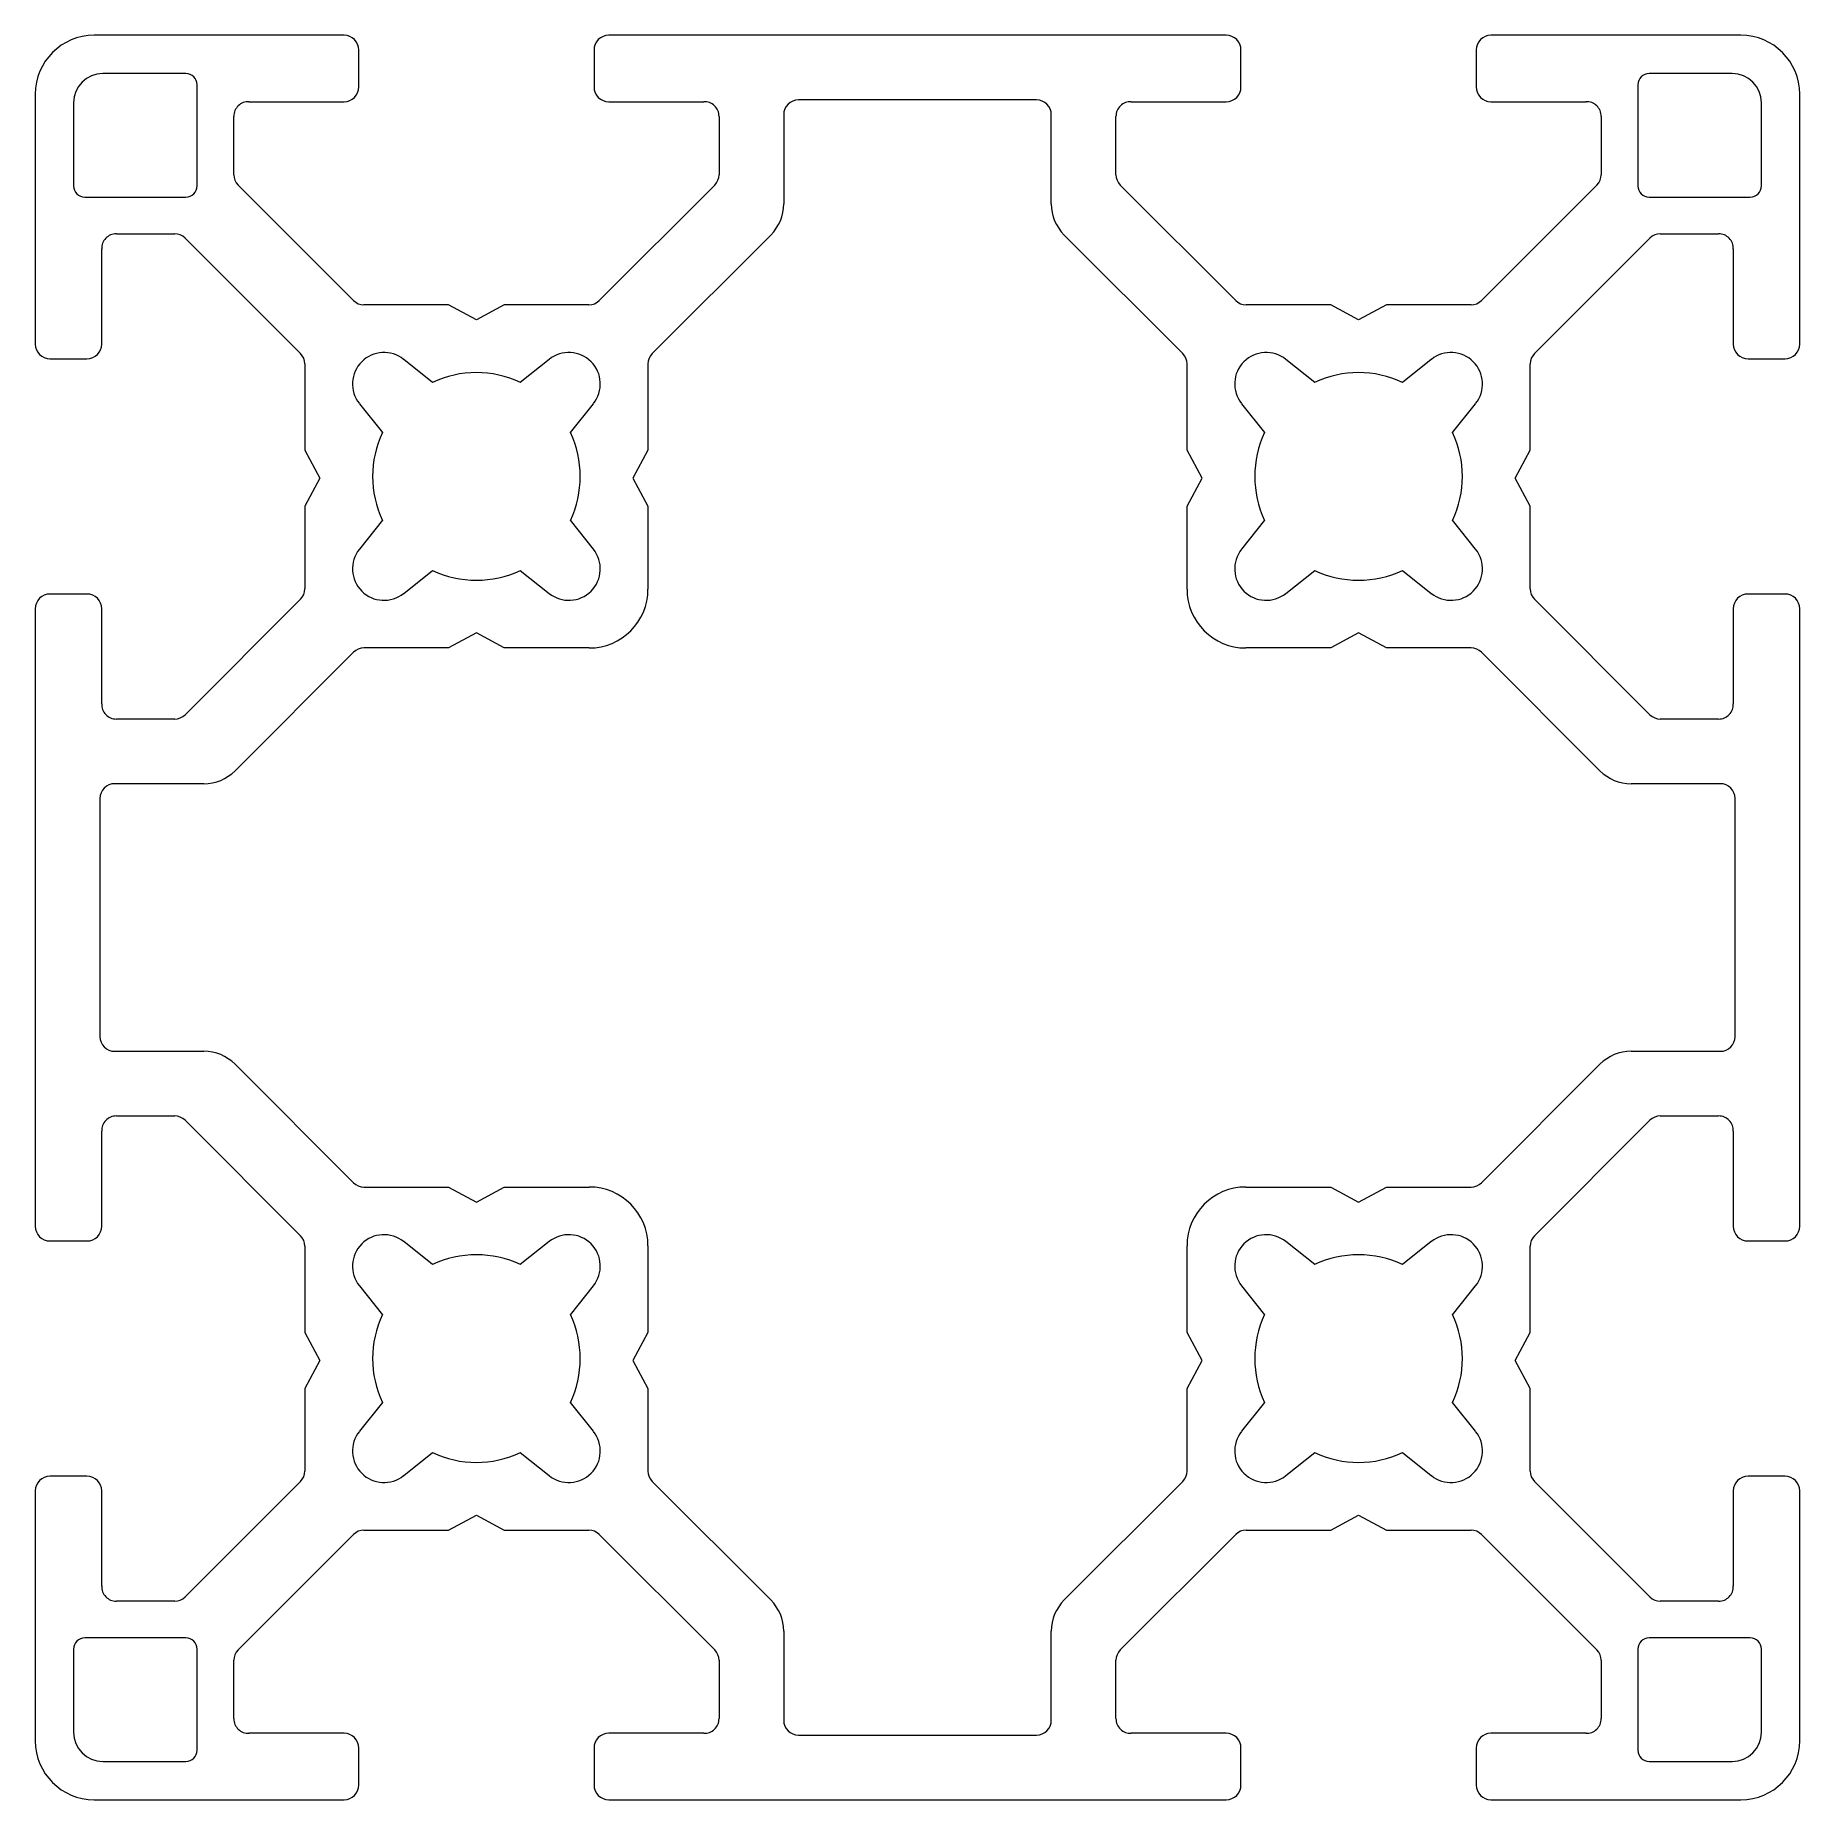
# Model space of a CAD drawing. Header units: millimetres. Extents: x -30 to 30, y -30 to 30.
import ezdxf

# ---------------------------------------------------------------- set-up
doc = ezdxf.new("R2010")
doc.units = ezdxf.units.MM

msp = doc.modelspace()

# ---------------------------------------------------------------- linework, layer by layer
at = {"color": 7, "linetype": 'Continuous', "lineweight": 15}
for p, q in [((-19.5, 30), (-28, 30)), ((-19, 28.242), (-19, 29.5)), ((-11, 29.5), (-11, 28.242)), ((10.5, 30), (-10.5, 30)), ((11, 28.242), (11, 29.5)), ((19, 29.5), (19, 28.242)), ((28, 30), (19.5, 30)), ((-24.881, 28.7), (-27.7, 28.7)), ((-24.5, 24.88), (-24.5, 28.319)), ((24.5, 28.319), (24.5, 24.88)), ((27.7, 28.7), (24.881, 28.7)), ((-30, 28), (-30, 19.5)), ((-28.7, 27.7), (-28.7, 24.881)), ((-22.733, 27.742), (-19.5, 27.742)), ((-10.5, 27.742), (-7.267, 27.742)), ((4.05, 27.8), (-4.05, 27.8)), ((7.267, 27.742), (10.5, 27.742)), ((19.5, 27.742), (22.733, 27.742)), ((28.7, 24.881), (28.7, 27.7)), ((30, 19.5), (30, 28)), ((-23.25, 25.26), (-23.25, 27.243)), ((-6.75, 27.243), (-6.75, 25.26)), ((-4.55, 27.3), (-4.55, 24.268)), ((4.55, 24.268), (4.55, 27.3)), ((6.75, 25.26), (6.75, 27.243)), ((23.25, 27.243), (23.25, 25.26)), ((-19.178, 20.981), (-23.104, 24.907)), ((-6.896, 24.907), (-10.822, 20.981)), ((10.822, 20.981), (6.896, 24.907)), ((23.104, 24.907), (19.178, 20.981)), ((-28.319, 24.5), (-24.88, 24.5)), ((24.88, 24.5), (28.319, 24.5)), ((-27.243, 23.25), (-25.26, 23.25)), ((-24.907, 23.104), (-20.981, 19.178)), ((-4.989, 23.207), (-9.019, 19.178)), ((9.019, 19.178), (4.989, 23.207)), ((20.981, 19.178), (24.907, 23.104)), ((25.26, 23.25), (27.243, 23.25)), ((-27.742, 19.5), (-27.742, 22.733)), ((27.742, 22.733), (27.742, 19.5)), ((-15.95, 20.835), (-18.824, 20.835)), ((-15, 20.325), (-15.95, 20.835)), ((-14.05, 20.835), (-15, 20.325)), ((-11.176, 20.835), (-14.05, 20.835)), ((14.05, 20.835), (11.176, 20.835)), ((15, 20.325), (14.05, 20.835)), ((15.95, 20.835), (15, 20.325)), ((18.824, 20.835), (15.95, 20.835)), ((-29.5, 19), (-28.242, 19)), ((-20.835, 18.824), (-20.835, 15.887)), ((-16.494, 18.198), (-17.473, 18.98)), ((-12.527, 18.98), (-13.506, 18.198)), ((-9.165, 18.824), (-9.165, 15.887)), ((9.165, 15.887), (9.165, 18.824)), ((13.506, 18.198), (12.527, 18.98)), ((17.473, 18.98), (16.494, 18.198)), ((20.835, 15.887), (20.835, 18.824)), ((28.242, 19), (29.5, 19)), ((-18.98, 17.473), (-18.198, 16.494)), ((-11.802, 16.494), (-11.02, 17.473)), ((11.02, 17.473), (11.802, 16.494)), ((18.198, 16.494), (18.98, 17.473)), ((-20.835, 15.887), (-20.325, 14.937)), ((-9.165, 15.887), (-9.675, 14.937)), ((9.675, 14.937), (9.165, 15.887)), ((20.325, 14.937), (20.835, 15.887)), ((-20.325, 14.937), (-20.835, 13.987)), ((-9.675, 14.937), (-9.165, 13.987)), ((9.165, 13.987), (9.675, 14.937)), ((20.835, 13.987), (20.325, 14.937)), ((-20.835, 13.987), (-20.835, 11.176)), ((-9.165, 13.987), (-9.165, 11.165)), ((9.165, 11.165), (9.165, 13.987)), ((20.835, 11.176), (20.835, 13.987)), ((-18.198, 13.506), (-18.98, 12.527)), ((-11.02, 12.527), (-11.802, 13.506)), ((11.802, 13.506), (11.02, 12.527)), ((18.98, 12.527), (18.198, 13.506)), ((-17.473, 11.02), (-16.494, 11.802)), ((-13.506, 11.802), (-12.527, 11.02)), ((12.527, 11.02), (13.506, 11.802)), ((16.494, 11.802), (17.473, 11.02)), ((-28.242, 11), (-29.5, 11)), ((-20.981, 10.822), (-24.907, 6.896)), ((24.907, 6.896), (20.981, 10.822)), ((29.5, 11), (28.242, 11)), ((-30, 10.5), (-30, -10.5)), ((-27.742, 7.267), (-27.742, 10.5)), ((27.742, 10.5), (27.742, 7.267)), ((30, -10.5), (30, 10.5)), ((-15, 9.675), (-15.95, 9.165)), ((-14.05, 9.165), (-15, 9.675)), ((15, 9.675), (14.05, 9.165)), ((15.95, 9.165), (15, 9.675)), ((-19.178, 9.019), (-23.207, 4.989)), ((-15.95, 9.165), (-18.824, 9.165)), ((-11.165, 9.165), (-14.05, 9.165)), ((14.05, 9.165), (11.165, 9.165)), ((18.824, 9.165), (15.95, 9.165)), ((23.207, 4.989), (19.178, 9.019)), ((-25.26, 6.75), (-27.243, 6.75)), ((27.243, 6.75), (25.26, 6.75)), ((-24.268, 4.55), (-27.3, 4.55)), ((27.3, 4.55), (24.268, 4.55)), ((-27.8, 4.05), (-27.8, -4.05)), ((27.8, -4.05), (27.8, 4.05)), ((-27.3, -4.55), (-24.268, -4.55)), ((24.268, -4.55), (27.3, -4.55)), ((-23.207, -4.989), (-19.178, -9.019)), ((19.178, -9.019), (23.207, -4.989)), ((-27.243, -6.75), (-25.26, -6.75)), ((-24.907, -6.896), (-20.981, -10.822)), ((20.981, -10.822), (24.907, -6.896)), ((25.26, -6.75), (27.243, -6.75)), ((-27.742, -10.5), (-27.742, -7.267)), ((27.742, -7.267), (27.742, -10.5)), ((-18.824, -9.165), (-15.95, -9.165)), ((-15.95, -9.165), (-15, -9.675)), ((-15, -9.675), (-14.05, -9.165)), ((-14.05, -9.165), (-11.165, -9.165)), ((11.165, -9.165), (14.05, -9.165)), ((14.05, -9.165), (15, -9.675)), ((15, -9.675), (15.95, -9.165)), ((15.95, -9.165), (18.824, -9.165)), ((-29.5, -11), (-28.242, -11)), ((-20.835, -11.176), (-20.835, -14.112)), ((-16.494, -11.802), (-17.473, -11.02)), ((-12.527, -11.02), (-13.506, -11.802)), ((-9.165, -11.165), (-9.165, -14.112)), ((9.165, -14.112), (9.165, -11.165)), ((13.506, -11.802), (12.527, -11.02)), ((17.473, -11.02), (16.494, -11.802)), ((20.835, -14.112), (20.835, -11.176)), ((28.242, -11), (29.5, -11)), ((-18.98, -12.527), (-18.198, -13.506)), ((-11.802, -13.506), (-11.02, -12.527)), ((11.02, -12.527), (11.802, -13.506)), ((18.198, -13.506), (18.98, -12.527)), ((-20.835, -14.112), (-20.325, -15.062)), ((-9.165, -14.112), (-9.675, -15.062)), ((9.675, -15.062), (9.165, -14.112)), ((20.325, -15.062), (20.835, -14.112)), ((-20.325, -15.062), (-20.835, -16.012)), ((-9.675, -15.062), (-9.165, -16.012)), ((9.165, -16.012), (9.675, -15.062)), ((20.835, -16.012), (20.325, -15.062)), ((-20.835, -16.012), (-20.835, -18.824)), ((-9.165, -16.012), (-9.165, -18.824)), ((9.165, -18.824), (9.165, -16.012)), ((20.835, -18.824), (20.835, -16.012)), ((-18.198, -16.494), (-18.98, -17.473)), ((-11.02, -17.473), (-11.802, -16.494)), ((11.802, -16.494), (11.02, -17.473)), ((18.98, -17.473), (18.198, -16.494)), ((-17.473, -18.98), (-16.494, -18.198)), ((-13.506, -18.198), (-12.527, -18.98)), ((12.527, -18.98), (13.506, -18.198)), ((16.494, -18.198), (17.473, -18.98)), ((-28.242, -19), (-29.5, -19)), ((-20.981, -19.178), (-24.907, -23.104)), ((-9.019, -19.178), (-4.989, -23.207)), ((4.989, -23.207), (9.019, -19.178)), ((24.907, -23.104), (20.981, -19.178)), ((29.5, -19), (28.242, -19)), ((-30, -19.5), (-30, -28)), ((-27.742, -22.733), (-27.742, -19.5)), ((27.742, -19.5), (27.742, -22.733)), ((30, -28), (30, -19.5)), ((-15.95, -20.835), (-15, -20.325)), ((-15, -20.325), (-14.05, -20.835)), ((14.05, -20.835), (15, -20.325)), ((15, -20.325), (15.95, -20.835)), ((-23.104, -24.907), (-19.178, -20.981)), ((-18.824, -20.835), (-15.95, -20.835)), ((-14.05, -20.835), (-11.176, -20.835)), ((-10.822, -20.981), (-6.896, -24.907)), ((6.896, -24.907), (10.822, -20.981)), ((11.176, -20.835), (14.05, -20.835)), ((15.95, -20.835), (18.824, -20.835)), ((19.178, -20.981), (23.104, -24.907)), ((-25.26, -23.25), (-27.243, -23.25)), ((27.243, -23.25), (25.26, -23.25)), ((-24.88, -24.5), (-28.319, -24.5)), ((-4.55, -24.268), (-4.55, -27.3)), ((4.55, -27.3), (4.55, -24.268)), ((28.319, -24.5), (24.88, -24.5)), ((-28.7, -24.881), (-28.7, -27.7)), ((-24.5, -28.319), (-24.5, -24.88)), ((24.5, -24.88), (24.5, -28.319)), ((28.7, -27.7), (28.7, -24.881)), ((-23.25, -27.243), (-23.25, -25.26)), ((-6.75, -25.26), (-6.75, -27.243)), ((6.75, -27.243), (6.75, -25.26)), ((23.25, -25.26), (23.25, -27.243)), ((-19.5, -27.742), (-22.733, -27.742)), ((-7.267, -27.742), (-10.5, -27.742)), ((-4.05, -27.8), (4.05, -27.8)), ((10.5, -27.742), (7.267, -27.742)), ((22.733, -27.742), (19.5, -27.742)), ((-27.7, -28.7), (-24.881, -28.7)), ((-19, -29.5), (-19, -28.242)), ((-11, -28.242), (-11, -29.5)), ((11, -29.5), (11, -28.242)), ((19, -28.242), (19, -29.5)), ((24.881, -28.7), (27.7, -28.7)), ((-28, -30), (-19.5, -30)), ((-10.5, -30), (10.5, -30)), ((19.5, -30), (28, -30))]:
    msp.add_line(p, q, dxfattribs=at)
for centre, radius, start, end in [((-28, 28), 2, 90, 180), ((-19.5, 29.5), 0.5, 0, 90), ((-10.5, 29.5), 0.5, 90, 180), ((10.5, 29.5), 0.5, 0, 90), ((19.5, 29.5), 0.5, 90, 180), ((28, 28), 2, 0, 90), ((-27.7, 27.7), 1, 90, 180), ((-24.881, 28.319), 0.381, 0, 90), ((-19.5, 28.242), 0.5, 270, 0), ((-10.5, 28.242), 0.5, 180, 270), ((10.5, 28.242), 0.5, 270, 0), ((19.5, 28.242), 0.5, 180, 270), ((24.881, 28.319), 0.381, 90, 180), ((27.7, 27.7), 1, 0, 90), ((-22.75, 27.243), 0.5, 88, 180), ((-7.25, 27.243), 0.5, 0, 92), ((-4.05, 27.3), 0.5, 90, 180), ((4.05, 27.3), 0.5, 0, 90), ((7.25, 27.243), 0.5, 88, 180), ((22.75, 27.243), 0.5, 0, 92), ((-22.75, 25.26), 0.5, 180, 225), ((-7.25, 25.26), 0.5, 315, 0), ((7.25, 25.26), 0.5, 180, 225), ((22.75, 25.26), 0.5, 315, 0), ((-28.319, 24.881), 0.381, 180, 270), ((-24.88, 24.88), 0.38, 270, 0), ((24.88, 24.88), 0.38, 180, 270), ((28.319, 24.881), 0.381, 270, 0), ((-6.05, 24.268), 1.5, 315, 0), ((6.05, 24.268), 1.5, 180, 225), ((-27.243, 22.75), 0.5, 90, 182), ((-25.26, 22.75), 0.5, 45, 90), ((25.26, 22.75), 0.5, 90, 135), ((27.243, 22.75), 0.5, 358, 90), ((-18.824, 21.335), 0.5, 225, 270), ((-11.176, 21.335), 0.5, 270, 315), ((11.176, 21.335), 0.5, 225, 270), ((18.824, 21.335), 0.5, 270, 315), ((-29.5, 19.5), 0.5, 180, 270), ((-28.242, 19.5), 0.5, 270, 0), ((-18.142, 18.142), 1.072, 51.39393, 218.60607), ((-11.858, 18.142), 1.072, 321.39393, 128.60607), ((11.858, 18.142), 1.072, 51.39393, 218.60607), ((18.142, 18.142), 1.072, 321.39393, 128.60607), ((28.242, 19.5), 0.5, 180, 270), ((29.5, 19.5), 0.5, 270, 0), ((-21.335, 18.824), 0.5, 0, 45), ((-8.665, 18.824), 0.5, 135, 180), ((8.665, 18.824), 0.5, 0, 45), ((21.335, 18.824), 0.5, 135, 180), ((-15, 15), 3.53, 64.95721, 115.04279), ((15, 15), 3.53, 64.95721, 115.04279), ((-15, 15), 3.53, 154.95721, 205.04279), ((-15, 15), 3.53, 334.95721, 25.04279), ((15, 15), 3.53, 154.95721, 205.04279), ((15, 15), 3.53, 334.95721, 25.04279), ((-18.142, 11.858), 1.072, 141.39393, 308.60607), ((-11.858, 11.858), 1.072, 231.39393, 38.60607), ((11.858, 11.858), 1.072, 141.39393, 308.60607), ((18.142, 11.858), 1.072, 231.39393, 38.60607), ((-15, 15), 3.53, 244.95721, 295.04279), ((15, 15), 3.53, 244.95721, 295.04279), ((-29.5, 10.5), 0.5, 90, 180), ((-28.242, 10.5), 0.5, 0, 90), ((-21.335, 11.176), 0.5, 315, 0), ((-11.165, 11.165), 2, 270, 0), ((11.165, 11.165), 2, 180, 270), ((21.335, 11.176), 0.5, 180, 225), ((28.242, 10.5), 0.5, 90, 180), ((29.5, 10.5), 0.5, 0, 90), ((-18.824, 8.665), 0.5, 90, 135), ((18.824, 8.665), 0.5, 45, 90), ((-27.243, 7.25), 0.5, 178, 270), ((27.243, 7.25), 0.5, 270, 2), ((-25.26, 7.25), 0.5, 270, 315), ((25.26, 7.25), 0.5, 225, 270), ((-24.268, 6.05), 1.5, 270, 315), ((24.268, 6.05), 1.5, 225, 270), ((-27.3, 4.05), 0.5, 90, 180), ((27.3, 4.05), 0.5, 0, 90), ((-27.3, -4.05), 0.5, 180, 270), ((27.3, -4.05), 0.5, 270, 0), ((-24.268, -6.05), 1.5, 45, 90), ((24.268, -6.05), 1.5, 90, 135), ((-27.243, -7.25), 0.5, 90, 182), ((-25.26, -7.25), 0.5, 45, 90), ((25.26, -7.25), 0.5, 90, 135), ((27.243, -7.25), 0.5, 358, 90), ((-18.824, -8.665), 0.5, 225, 270), ((-11.165, -11.165), 2, 0, 90), ((11.165, -11.165), 2, 90, 180), ((18.824, -8.665), 0.5, 270, 315), ((-29.5, -10.5), 0.5, 180, 270), ((-28.242, -10.5), 0.5, 270, 0), ((-18.142, -11.858), 1.072, 51.39393, 218.60607), ((-11.858, -11.858), 1.072, 321.39393, 128.60607), ((11.858, -11.858), 1.072, 51.39393, 218.60607), ((18.142, -11.858), 1.072, 321.39393, 128.60607), ((28.242, -10.5), 0.5, 180, 270), ((29.5, -10.5), 0.5, 270, 0), ((-21.335, -11.176), 0.5, 0, 45), ((21.335, -11.176), 0.5, 135, 180), ((-15, -15), 3.53, 64.95721, 115.04279), ((15, -15), 3.53, 64.95721, 115.04279), ((-15, -15), 3.53, 154.95721, 205.04279), ((-15, -15), 3.53, 334.95721, 25.04279), ((15, -15), 3.53, 154.95721, 205.04279), ((15, -15), 3.53, 334.95721, 25.04279), ((-18.142, -18.142), 1.072, 141.39393, 308.60607), ((-11.858, -18.142), 1.072, 231.39393, 38.60607), ((11.858, -18.142), 1.072, 141.39393, 308.60607), ((18.142, -18.142), 1.072, 231.39393, 38.60607), ((-15, -15), 3.53, 244.95721, 295.04279), ((15, -15), 3.53, 244.95721, 295.04279), ((-29.5, -19.5), 0.5, 90, 180), ((-28.242, -19.5), 0.5, 0, 90), ((-21.335, -18.824), 0.5, 315, 0), ((-8.665, -18.824), 0.5, 180, 225), ((8.665, -18.824), 0.5, 315, 0), ((21.335, -18.824), 0.5, 180, 225), ((28.242, -19.5), 0.5, 90, 180), ((29.5, -19.5), 0.5, 0, 90), ((-18.824, -21.335), 0.5, 90, 135), ((-11.176, -21.335), 0.5, 45, 90), ((11.176, -21.335), 0.5, 90, 135), ((18.824, -21.335), 0.5, 45, 90), ((-27.243, -22.75), 0.5, 178, 270), ((27.243, -22.75), 0.5, 270, 2), ((-25.26, -22.75), 0.5, 270, 315), ((-6.05, -24.268), 1.5, 0, 45), ((6.05, -24.268), 1.5, 135, 180), ((25.26, -22.75), 0.5, 225, 270), ((-28.319, -24.881), 0.381, 90, 180), ((-24.88, -24.88), 0.38, 0, 90), ((24.88, -24.88), 0.38, 90, 180), ((28.319, -24.881), 0.381, 0, 90), ((-22.75, -25.26), 0.5, 135, 180), ((-7.25, -25.26), 0.5, 0, 45), ((7.25, -25.26), 0.5, 135, 180), ((22.75, -25.26), 0.5, 0, 45), ((-22.75, -27.243), 0.5, 180, 272), ((-7.25, -27.243), 0.5, 268, 0), ((-4.05, -27.3), 0.5, 180, 270), ((4.05, -27.3), 0.5, 270, 0), ((7.25, -27.243), 0.5, 180, 272), ((22.75, -27.243), 0.5, 268, 0), ((-28, -28), 2, 180, 270), ((-27.7, -27.7), 1, 180, 270), ((-19.5, -28.242), 0.5, 0, 90), ((-10.5, -28.242), 0.5, 90, 180), ((10.5, -28.242), 0.5, 0, 90), ((19.5, -28.242), 0.5, 90, 180), ((27.7, -27.7), 1, 270, 0), ((28, -28), 2, 270, 0), ((-24.881, -28.319), 0.381, 270, 360), ((24.881, -28.319), 0.381, 180, 270), ((-19.5, -29.5), 0.5, 270, 0), ((-10.5, -29.5), 0.5, 180, 270), ((10.5, -29.5), 0.5, 270, 0), ((19.5, -29.5), 0.5, 180, 270)]:
    msp.add_arc(centre, radius, start, end, dxfattribs=at)

doc.saveas('drawing.dxf')
